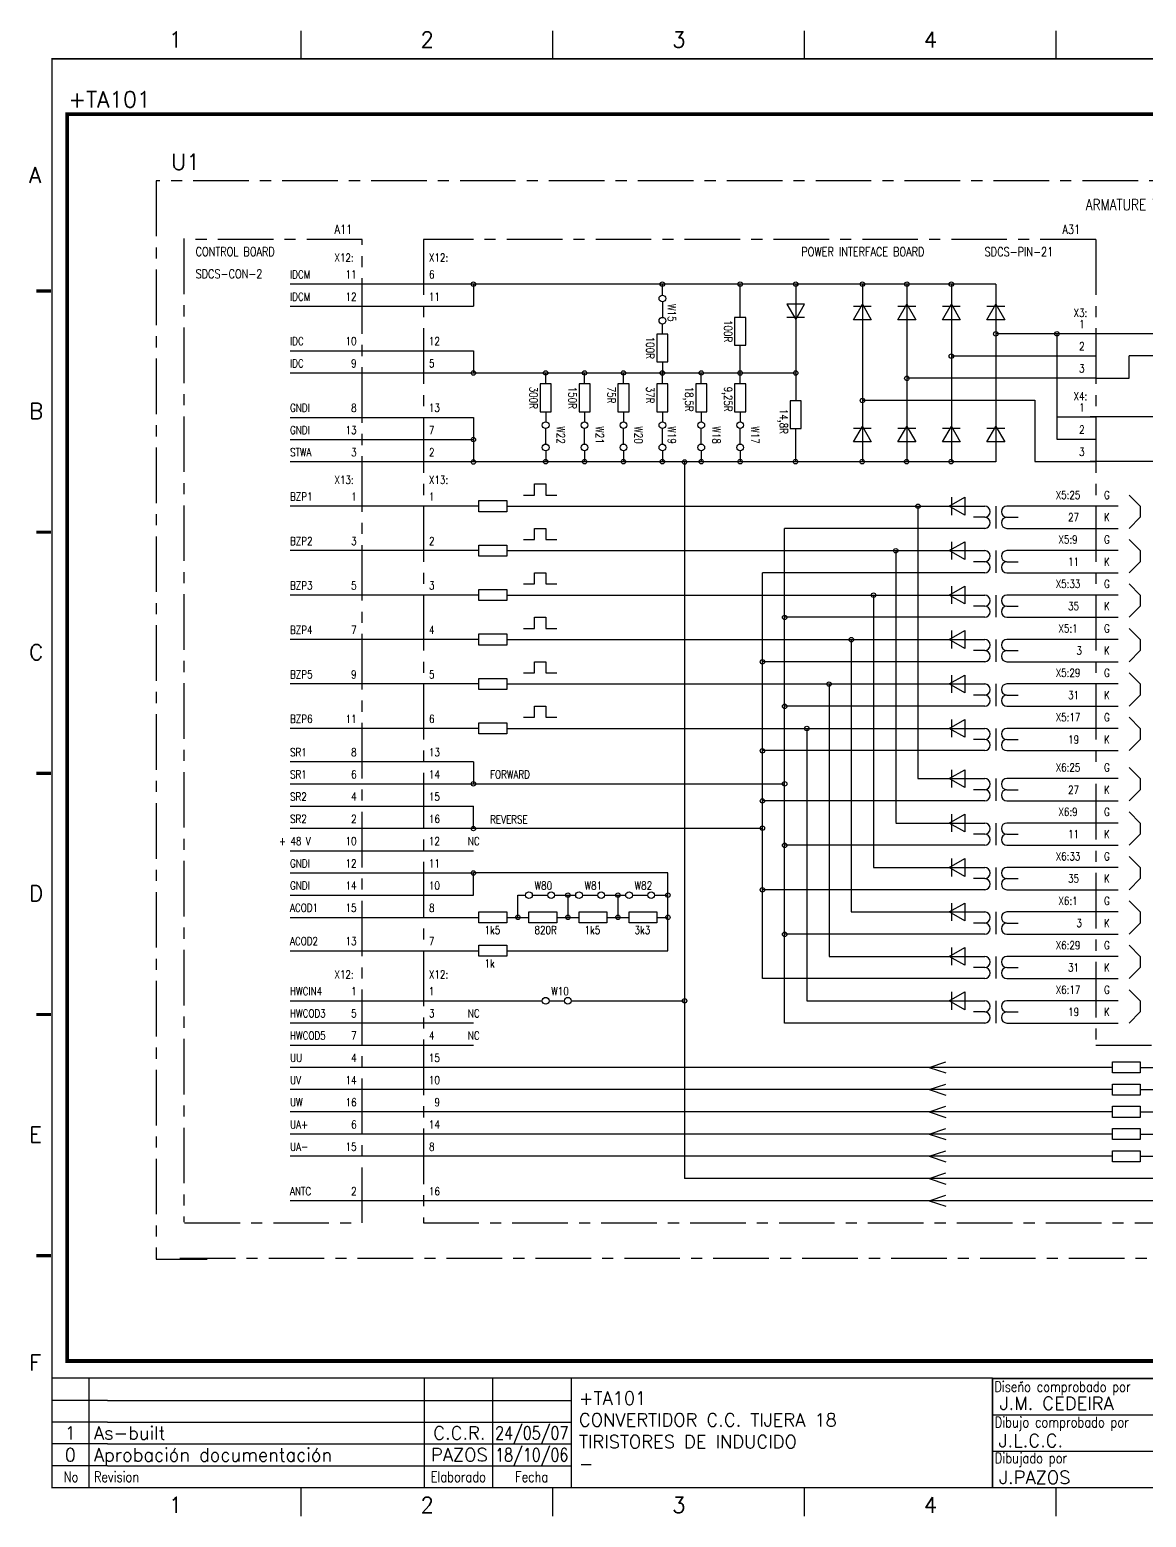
# Model space of a CAD drawing. Extents: x 416 to 877, y 1 to 336.
# Drawn here: x 416.2 to 667.3, y 1 to 335.7 of the extents above; entities that cross this region are included whole.
import ezdxf
from ezdxf.enums import TextEntityAlignment as Align

# ---------------------------------------------------------------- set-up
doc = ezdxf.new("R2010")
doc.units = 0
doc.header["$LTSCALE"] = 10
doc.header["$MEASUREMENT"] = 0
doc.linetypes.add('CENTER', pattern=[2, 1.25, -0.25, 0.25, -0.25])
doc.linetypes.add('DASHDOT', pattern=[1, 0.5, -0.25, 0, -0.25])
for name, color, linetype in [('1', 7, 'CONTINUOUS'), ('10', 5, 'CONTINUOUS'), ('2', 7, 'CONTINUOUS'), ('25', 3, 'CONTINUOUS'), ('25PK', 4, 'CENTER'), ('35', 2, 'CONTINUOUS')]:
    doc.layers.add(name, color=color, linetype=linetype)
doc.styles.add('ABBSTYLE', font='ROMANS.SHX', dxfattribs={"width": 0.8})
doc.styles.add('LABEL', font='SIMPLEX', dxfattribs={"width": 0.8, "height": 4})
doc.styles.add('ROMANS', font='ROMANS.SHX')
doc.styles.get("Standard").update_dxf_attribs({"font": 'simplex'})

# ---------------------------------------------------------------- blocks, each defined once
blk = doc.blocks.new('newcajec')
at = {"layer": '1'}
for p, q in [((179.4, 20.85), (0.13, 20.85)), ((7, 20.85), (7, 0)), ((71, 20.85), (71, 0)), ((84, 20.85), (84, 0.09)), ((99, 20.85), (99, 0)), ((184.64, 20.18), (184.81, 20.01)), ((184.81, 20.01), (185.18, 20.25)), ((10.6, 16.64), (0, 16.64)), ((10.6, 16.64), (99, 16.64)), ((10.6, 12.48), (0, 12.48)), ((10.6, 12.48), (99, 12.48)), ((179.4, 13.87), (215.2, 13.87)), ((10.6, 8.32), (0, 8.32)), ((10.6, 8.32), (99, 8.32)), ((179.4, 6.93), (267.63, 6.93)), ((10.6, 4.16), (0, 4.16)), ((10.6, 4.16), (99, 4.16))]:
    blk.add_line(p, q, dxfattribs=at)
for points in [[(47.5, 272.5, 0.3, 0.3, 0), (47.5, 277.91, 0.3, 0.3, 0)], [(95.5, 272.5, 0.3, 0.3, 0), (95.5, 277.91, 0.3, 0.3, 0)], [(143.5, 272.5, 0.3, 0.3, 0), (143.5, 277.91, 0.3, 0.3, 0)], [(191.5, 272.5, 0.3, 0.3, 0), (191.5, 277.91, 0.3, 0.3, 0)], [(-2.99, 228.23, 0.6, 0.6, 0), (-0.18, 228.23, 0.6, 0.6, 0)], [(-2.99, 182.23, 0.6, 0.6, 0), (-0.18, 182.23, 0.6, 0.6, 0)], [(-2.99, 136.23, 0.6, 0.6, 0), (-0.18, 136.23, 0.6, 0.6, 0)], [(-2.99, 90.23, 0.6, 0.6, 0), (-0.18, 90.23, 0.6, 0.6, 0)], [(-2.99, 44.23, 0.6, 0.6, 0), (-0.18, 44.23, 0.6, 0.6, 0)], [(383, 20.8, 0.3, 0.3, 0), (179.4, 20.8, 0.3, 0.3, 0), (179.4, 0, 0.3, 0.3, 0)], [(47.5, -5.5, 0.3, 0.3, 0), (47.5, -0.09, 0.3, 0.3, 0)], [(95.5, -5.5, 0.3, 0.3, 0), (95.5, -0.09, 0.3, 0.3, 0)], [(143.5, -5.5, 0.3, 0.3, 0), (143.5, -0.09, 0.3, 0.3, 0)], [(191.5, -5.5, 0.3, 0.3, 0), (191.5, -0.09, 0.3, 0.3, 0)]]:
    blk.add_lwpolyline(points, format="xyseb", dxfattribs=at)
at = {"layer": '1', "const_width": 0.3}
blk.add_lwpolyline([(0, 0), (0, 272.5), (383, 272.5), (383, 0)], close=True, dxfattribs=at)
at = {"layer": '1', "style": 'ROMANS'}
for s, p in [('1', (22.29, 274.68)), ('2', (70.29, 274.68)), ('3', (118.29, 274.68)), ('4', (166.29, 274.68)), ('A', (-4.37, 248.84)), ('B', (-4.37, 203.84)), ('C', (-4.37, 157.84)), ('D', (-4.37, 111.84)), ('E', (-4.37, 65.84)), ('F', (-4.37, 22.34)), ('1', (22.29, -4.82)), ('2', (70.29, -4.82)), ('3', (118.29, -4.82)), ('4', (166.29, -4.82))]:
    blk.add_text(s, height=3, dxfattribs=at).set_placement(p)
at = {"layer": '1', "style": 'LABEL', "width": 0.8}
for s, p in [('Diseno comprobado por', (179.73, 18.27)), ('Dibujo comprobado por', (179.81, 11.47)), ('Dibujado por', (179.83, 4.64)), ('No', (2.23, 1.05)), ('Revision', (8, 1.05))]:
    blk.add_text(s, height=2, dxfattribs=at).set_placement(p)
for s, p in [('Elaborado', (77.5, 1.05)), ('Fecha', (91.5, 1.05))]:
    blk.add_text(s, height=2, dxfattribs=at).set_placement(p, align=Align.CENTER)
at = {"layer": '10', "style": 'ROMANS'}
for tag, p in [('REV41', (3.5, 18.74)), ('REV43', (77.7, 18.74)), ('REV31', (3.5, 14.58)), ('REV33', (77.7, 14.58)), ('REV21', (3.5, 10.42)), ('REV23', (77.7, 10.42)), ('REV11', (3.5, 6.27)), ('REV13', (77.7, 6.27))]:
    blk.add_attdef(tag, text='', height=2.5, dxfattribs=at).set_placement(p, align=Align.MIDDLE)
for tag, p, height in [('REV42', (8, 17.49), 2.5), ('SHEETNAME1', (100.5, 15.83), 2.5), ('DESIGNCHECK', (180.74, 14.83), 2.5), ('DOCUMENTTYPE', (216.43, 16.8), 2.5), ('NOTA', (305.32, 15.8), 3), ('REV32', (8, 13.33), 2.5), ('OBJECT', (216.43, 12.4), 2.5), ('REV22', (8, 9.17), 2.5), ('SHEETNAME2', (100.5, 11.67), 2.5), ('ORDER', (305.32, 7.3), 4.5), ('SHEETNAME3', (100.5, 7.51), 2.5), ('DRAWINGCHECK', (180.53, 7.71), 2.5), ('CUSTOMER', (216.43, 8.08), 2.5), ('REV12', (8, 5.01), 2.5), ('SHEETNAME4', (100.5, 3.35), 2.5), ('USER', (180.63, 0.71), 2.5), ('DEPARTMENT', (271.93, 1.05), 2.5), ('DOCUMENT_ID', (305.32, 0.93), 4.4)]:
    blk.add_attdef(tag, p, '', height=height, dxfattribs=at)
for tag, width, p, p2 in [('REV44', 1.221199, (84.53, 17.49), (98.48, 17.49)), ('REV34', 1.221199, (84.53, 13.33), (98.48, 13.33)), ('REV24', 1.221199, (84.53, 9.17), (98.48, 9.17)), ('REV14', 1.221199, (84.53, 5.01), (98.48, 5.01)), ('CREATED2', 7.039915, (282.71, 1.05), (301.14, 1.05))]:
    blk.add_attdef(tag, text='', height=2.5, dxfattribs=dict(at, width=width)).set_placement(p, p2, align=Align.FIT)
for tag, p in [('SHEET', (382, 7.43)), ('NEXTSHEET', (382, 0.5))]:
    blk.add_attdef(tag, text='', height=2.5, dxfattribs=at).set_placement(p, align=Align.RIGHT)

msp = doc.modelspace()

# ---------------------------------------------------------------- linework, layer by layer
at = {"layer": '2', "color": 4, "linetype": 'CENTER'}
for p, q in [((765.47, 301.69), (444.6, 301.69)), ((444.6, 301.69), (444.6, 59.08)), ((450.85, 288.67), (450.85, 67.41)), ((444.6, 59.08), (456.06, 59.08))]:
    msp.add_line(p, q, dxfattribs=at)
at = {"layer": '2', "color": 3, "linetype": 'DASHDOT'}
msp.add_lwpolyline([(424.6, 316.69, 0.84, 0.84, 0), (859.6, 316.69, 0.84, 0.84, 0), (859.6, 36.19, 0.84, 0.84, 0), (424.6, 36.19, 0.84, 0.84, 0), (424.6, 316.69, 0.84, 0.84, 0)], format="xyseb", dxfattribs=at)
at = {"layer": '25'}
for p, q in [((663.48, 230.99), (665.98, 228.49)), ((665.98, 228.49), (665.98, 225.99)), ((665.98, 225.99), (663.48, 223.49)), ((663.48, 220.99), (665.98, 218.49)), ((665.98, 218.49), (665.98, 215.99)), ((665.98, 215.99), (663.48, 213.49)), ((663.48, 210.99), (665.98, 208.49)), ((665.98, 208.49), (665.98, 205.99)), ((665.98, 205.99), (663.48, 203.49)), ((663.48, 200.99), (665.98, 198.49)), ((665.98, 198.49), (665.98, 195.99)), ((665.98, 195.99), (663.48, 193.49)), ((663.48, 190.99), (665.98, 188.49)), ((665.98, 188.49), (665.98, 185.99)), ((665.98, 185.99), (663.48, 183.49)), ((663.48, 180.99), (665.98, 178.49)), ((665.98, 178.49), (665.98, 175.99)), ((665.98, 175.99), (663.48, 173.49)), ((663.48, 169.71), (665.98, 167.21)), ((665.98, 164.71), (663.48, 162.21)), ((665.98, 167.21), (665.98, 164.71)), ((663.48, 159.71), (665.98, 157.21)), ((665.98, 154.71), (663.48, 152.21)), ((665.98, 157.21), (665.98, 154.71)), ((663.48, 149.71), (665.98, 147.21)), ((665.98, 144.71), (663.48, 142.21)), ((665.98, 147.21), (665.98, 144.71)), ((663.48, 139.71), (665.98, 137.21)), ((665.98, 137.21), (665.98, 134.71)), ((665.98, 134.71), (663.48, 132.21)), ((663.48, 129.71), (665.98, 127.21)), ((665.98, 127.21), (665.98, 124.71)), ((665.98, 124.71), (663.48, 122.21)), ((663.48, 119.71), (665.98, 117.21)), ((665.98, 117.21), (665.98, 114.71)), ((665.98, 114.71), (663.48, 112.21))]:
    msp.add_line(p, q, dxfattribs=at)
at = {"layer": '25PK'}
for p, q in [((490.98, 288.49), (450.98, 288.49)), ((490.98, 67.24), (490.98, 288.49)), ((655.98, 288.49), (504.73, 288.49)), ((504.73, 288.49), (504.73, 67.24)), ((655.98, 288.49), (655.98, 168.49)), ((655.98, 165.99), (655.98, 107.21)), ((655.98, 107.24), (687.23, 107.24)), ((450.98, 67.24), (490.98, 67.24)), ((504.73, 67.24), (679.73, 67.24)), ((449.94, 59.29), (818.69, 59.29)), ((449.94, 59.29), (818.69, 59.29))]:
    msp.add_line(p, q, dxfattribs=at)
at = {"layer": '35'}
for p, q in [((633.48, 278.43), (474.73, 278.43)), ((515.98, 278.46), (515.98, 273.46)), ((558.48, 275.96), (558.48, 278.46)), ((575.98, 270.96), (575.98, 278.43)), ((588.48, 278.43), (588.48, 252.18)), ((603.48, 278.43), (603.48, 238.43)), ((613.48, 278.43), (613.48, 238.43)), ((623.48, 278.43), (623.48, 238.43)), ((633.48, 278.43), (633.48, 238.43)), ((558.48, 274.46), (558.48, 270.96)), ((474.73, 273.46), (515.98, 273.46)), ((586.48, 273.93), (588.48, 270.47)), ((590.48, 273.93), (586.48, 273.93)), ((588.48, 270.47), (590.48, 273.93)), ((601.48, 270.43), (603.48, 273.9)), ((605.48, 273.43), (601.48, 273.43)), ((603.48, 273.9), (605.48, 270.43)), ((611.48, 270.43), (613.48, 273.9)), ((615.48, 273.43), (611.48, 273.43)), ((613.48, 273.9), (615.48, 270.43)), ((621.48, 270.43), (623.48, 273.9)), ((625.48, 273.43), (621.48, 273.43)), ((623.48, 273.9), (625.48, 270.43)), ((631.48, 270.43), (633.48, 273.9)), ((635.48, 273.43), (631.48, 273.43)), ((633.48, 273.9), (635.48, 270.43)), ((558.48, 267.21), (558.48, 269.46)), ((577.23, 270.93), (574.73, 270.93)), ((574.73, 270.93), (574.73, 264.68)), ((577.23, 264.68), (577.23, 270.93)), ((590.48, 270.93), (586.48, 270.93)), ((605.48, 270.43), (601.48, 270.43)), ((615.48, 270.43), (611.48, 270.43)), ((625.48, 270.43), (621.48, 270.43)), ((635.48, 270.43), (631.48, 270.43)), ((557.23, 267.18), (557.23, 260.93)), ((559.73, 267.18), (557.23, 267.18)), ((559.73, 260.93), (559.73, 267.18)), ((574.73, 264.68), (577.23, 264.68)), ((575.98, 258.43), (575.98, 264.68)), ((633.48, 267.31), (724.73, 267.31)), ((647.23, 267.31), (647.23, 243.56)), ((474.73, 263.46), (515.98, 263.46)), ((515.98, 263.46), (515.98, 258.46)), ((623.48, 262.31), (655.98, 262.31)), ((724.73, 262.31), (663.48, 262.31)), ((663.48, 257.31), (663.48, 262.31)), ((588.48, 258.43), (474.73, 258.43)), ((532.23, 255.96), (532.23, 258.49)), ((540.98, 255.96), (540.98, 258.49)), ((549.73, 255.96), (549.73, 258.49)), ((557.23, 260.93), (559.73, 260.93)), ((558.48, 260.96), (558.48, 258.43)), ((558.48, 255.96), (558.48, 258.49)), ((567.23, 255.96), (567.23, 258.49)), ((575.98, 255.96), (575.98, 258.49)), ((530.98, 255.99), (530.98, 249.74)), ((533.48, 255.99), (530.98, 255.99)), ((533.48, 249.74), (533.48, 255.99)), ((539.73, 255.99), (539.73, 249.74)), ((542.23, 255.99), (539.73, 255.99)), ((542.23, 249.74), (542.23, 255.99)), ((548.48, 255.99), (548.48, 249.74)), ((550.98, 255.99), (548.48, 255.99)), ((550.98, 249.74), (550.98, 255.99)), ((557.23, 255.99), (557.23, 249.74)), ((559.73, 255.99), (557.23, 255.99)), ((559.73, 249.74), (559.73, 255.99)), ((568.48, 255.99), (565.98, 255.99)), ((565.98, 255.99), (565.98, 249.74)), ((568.48, 249.74), (568.48, 255.99)), ((577.23, 255.99), (574.73, 255.99)), ((574.73, 255.99), (574.73, 249.74)), ((577.23, 249.74), (577.23, 255.99)), ((655.98, 257.31), (613.48, 257.31)), ((655.98, 257.31), (663.48, 257.31)), ((589.73, 252.18), (587.23, 252.18)), ((587.23, 252.18), (587.23, 245.93)), ((589.73, 245.93), (589.73, 252.18)), ((603.48, 252.31), (642.23, 252.31)), ((642.23, 252.31), (642.23, 238.56)), ((474.73, 248.46), (515.98, 248.46)), ((515.98, 248.46), (515.98, 238.46)), ((530.98, 249.74), (533.48, 249.74)), ((532.23, 249.71), (532.23, 247.46)), ((539.73, 249.74), (542.23, 249.74)), ((540.98, 249.71), (540.98, 247.46)), ((548.48, 249.74), (550.98, 249.74)), ((549.73, 249.71), (549.73, 247.46)), ((557.23, 249.74), (559.73, 249.74)), ((558.48, 249.71), (558.48, 247.46)), ((565.98, 249.74), (568.48, 249.74)), ((567.23, 249.71), (567.23, 247.46)), ((574.73, 249.74), (577.23, 249.74)), ((575.98, 249.71), (575.98, 247.46)), ((647.23, 248.56), (655.98, 248.56)), ((670.98, 248.56), (654.73, 248.56)), ((532.23, 242.46), (532.23, 245.96)), ((540.98, 242.46), (540.98, 245.96)), ((549.73, 242.46), (549.73, 245.96)), ((558.48, 242.46), (558.48, 245.96)), ((567.23, 242.46), (567.23, 245.96)), ((575.98, 242.46), (575.98, 245.96)), ((587.23, 245.93), (589.73, 245.93)), ((588.48, 238.43), (588.48, 245.93)), ((601.48, 242.93), (603.48, 246.4)), ((605.48, 245.93), (601.48, 245.93)), ((603.48, 246.4), (605.48, 242.93)), ((611.48, 242.93), (613.48, 246.4)), ((615.48, 245.93), (611.48, 245.93)), ((613.48, 246.4), (615.48, 242.93)), ((621.48, 242.93), (623.48, 246.4)), ((625.48, 245.93), (621.48, 245.93)), ((623.48, 246.4), (625.48, 242.93)), ((631.48, 242.93), (633.48, 246.4)), ((635.48, 245.93), (631.48, 245.93)), ((633.48, 246.4), (635.48, 242.93)), ((474.73, 243.46), (515.98, 243.46)), ((532.23, 240.96), (532.23, 238.46)), ((540.98, 240.96), (540.98, 238.46)), ((549.73, 240.96), (549.73, 238.46)), ((558.48, 240.96), (558.48, 238.46)), ((567.23, 240.96), (567.23, 238.46)), ((575.98, 240.96), (575.98, 238.46)), ((605.48, 242.93), (601.48, 242.93)), ((615.48, 242.93), (611.48, 242.93)), ((625.48, 242.93), (621.48, 242.93)), ((635.48, 242.93), (631.48, 242.93)), ((647.23, 243.56), (655.98, 243.56)), ((633.48, 238.43), (474.73, 238.43)), ((563.48, 238.46), (563.48, 77.21)), ((642.23, 238.56), (655.98, 238.56)), ((675.98, 238.56), (654.73, 238.56)), ((527.23, 230.99), (529.73, 230.99)), ((529.73, 230.99), (529.73, 233.49)), ((529.73, 233.49), (532.23, 233.49)), ((532.23, 233.49), (532.23, 230.99)), ((532.23, 230.99), (534.73, 230.99)), ((517.23, 228.49), (474.73, 228.49)), ((517.23, 229.74), (523.48, 229.74)), ((517.23, 227.24), (517.23, 229.74)), ((523.48, 229.74), (523.48, 227.24)), ((523.48, 228.49), (630.98, 228.49)), ((615.98, 228.49), (615.98, 167.21)), ((623.02, 228.49), (626.48, 230.49)), ((626.48, 226.49), (623.02, 228.49)), ((623.48, 230.49), (623.48, 226.49)), ((626.48, 230.49), (626.48, 226.49)), ((633.48, 228.49), (633.48, 223.49)), ((660.98, 228.49), (635.98, 228.49)), ((523.48, 227.24), (517.23, 227.24)), ((630.98, 225.99), (628.48, 225.99)), ((635.98, 225.99), (638.48, 225.99)), ((527.23, 220.99), (529.73, 220.99)), ((529.73, 220.99), (529.73, 223.49)), ((529.73, 223.49), (532.23, 223.49)), ((532.23, 223.49), (532.23, 220.99)), ((532.23, 220.99), (534.73, 220.99)), ((585.98, 112.21), (585.98, 223.49)), ((630.98, 223.49), (585.98, 223.49)), ((635.98, 223.49), (660.98, 223.49)), ((517.23, 218.49), (474.73, 218.49)), ((517.23, 217.24), (517.23, 219.74)), ((517.23, 219.74), (523.48, 219.74)), ((523.48, 219.74), (523.48, 217.24)), ((523.48, 218.49), (630.98, 218.49)), ((610.98, 218.49), (610.98, 157.35)), ((623.02, 218.49), (626.48, 220.49)), ((626.48, 216.49), (623.02, 218.49)), ((623.48, 220.49), (623.48, 216.49)), ((626.48, 220.49), (626.48, 216.49)), ((633.48, 218.49), (633.48, 213.49)), ((660.98, 218.49), (635.98, 218.49)), ((523.48, 217.24), (517.23, 217.24)), ((630.98, 215.99), (628.48, 215.99)), ((635.98, 215.99), (638.48, 215.99)), ((527.23, 210.99), (529.73, 210.99)), ((529.73, 210.99), (529.73, 213.49)), ((529.73, 213.49), (532.23, 213.49)), ((532.23, 213.49), (532.23, 210.99)), ((532.23, 210.99), (534.73, 210.99)), ((580.98, 122.21), (580.98, 213.49)), ((630.98, 213.49), (580.98, 213.49)), ((635.98, 213.49), (660.98, 213.49)), ((517.23, 208.49), (474.73, 208.49)), ((517.23, 209.74), (523.48, 209.74)), ((517.23, 207.24), (517.23, 209.74)), ((523.48, 209.74), (523.48, 207.24)), ((523.48, 208.49), (630.98, 208.49)), ((605.98, 208.49), (605.98, 147.21)), ((623.02, 208.49), (626.48, 210.49)), ((626.48, 206.49), (623.02, 208.49)), ((623.48, 210.49), (623.48, 206.49)), ((626.48, 210.49), (626.48, 206.49)), ((633.48, 208.49), (633.48, 203.49)), ((660.98, 208.49), (635.98, 208.49)), ((523.48, 207.24), (517.23, 207.24)), ((630.98, 205.99), (628.48, 205.99)), ((635.98, 205.99), (638.48, 205.99)), ((527.23, 200.99), (529.73, 200.99)), ((529.73, 200.99), (529.73, 203.49)), ((529.73, 203.49), (532.23, 203.49)), ((532.23, 203.49), (532.23, 200.99)), ((532.23, 200.99), (534.73, 200.99)), ((630.98, 203.49), (585.98, 203.49)), ((635.98, 203.49), (660.98, 203.49)), ((517.23, 198.49), (474.73, 198.49)), ((517.23, 199.74), (523.48, 199.74)), ((517.23, 197.24), (517.23, 199.74)), ((523.48, 199.74), (523.48, 197.24)), ((523.48, 198.49), (630.98, 198.49)), ((600.98, 198.49), (600.98, 137.21)), ((623.02, 198.49), (626.48, 200.49)), ((626.48, 196.49), (623.02, 198.49)), ((623.48, 200.49), (623.48, 196.49)), ((626.48, 200.49), (626.48, 196.49)), ((633.48, 198.49), (633.48, 193.49)), ((660.98, 198.49), (635.98, 198.49)), ((523.48, 197.24), (517.23, 197.24)), ((630.98, 195.99), (628.48, 195.99)), ((635.98, 195.99), (638.48, 195.99)), ((527.23, 190.99), (529.73, 190.99)), ((529.73, 190.99), (529.73, 193.49)), ((529.73, 193.49), (532.23, 193.49)), ((532.23, 193.49), (532.23, 190.99)), ((532.23, 190.99), (534.73, 190.99)), ((630.98, 193.49), (580.98, 193.49)), ((635.98, 193.49), (660.98, 193.49)), ((635.98, 193.49), (660.98, 193.49)), ((517.23, 188.49), (474.73, 188.49)), ((517.23, 189.74), (523.48, 189.74)), ((517.23, 187.24), (517.23, 189.74)), ((523.48, 189.74), (523.48, 187.24)), ((523.48, 188.49), (630.98, 188.49)), ((595.98, 188.49), (595.98, 127.21)), ((623.02, 188.49), (626.48, 190.49)), ((626.48, 186.49), (623.02, 188.49)), ((623.48, 190.49), (623.48, 186.49)), ((626.48, 190.49), (626.48, 186.49)), ((633.48, 188.49), (633.48, 183.49)), ((660.98, 188.49), (635.98, 188.49)), ((523.48, 187.24), (517.23, 187.24)), ((630.98, 185.99), (628.48, 185.99)), ((635.98, 185.99), (638.48, 185.99)), ((527.23, 180.99), (529.73, 180.99)), ((529.73, 180.99), (529.73, 183.49)), ((529.73, 183.49), (532.23, 183.49)), ((532.23, 183.49), (532.23, 180.99)), ((532.23, 180.99), (534.73, 180.99)), ((630.98, 183.49), (585.98, 183.49)), ((635.98, 183.49), (660.98, 183.49)), ((517.23, 178.49), (474.73, 178.49)), ((517.23, 179.74), (523.48, 179.74)), ((517.23, 177.24), (517.23, 179.74)), ((523.48, 179.74), (523.48, 177.24)), ((523.48, 178.49), (630.98, 178.49)), ((590.98, 178.49), (590.98, 117.21)), ((623.02, 178.49), (626.48, 180.49)), ((626.48, 176.49), (623.02, 178.49)), ((623.48, 180.49), (623.48, 176.49)), ((626.48, 180.49), (626.48, 176.49)), ((633.48, 178.49), (633.48, 173.49)), ((660.98, 178.49), (635.98, 178.49)), ((523.48, 177.24), (517.23, 177.24)), ((630.98, 175.99), (628.48, 175.99)), ((635.98, 175.99), (638.48, 175.99)), ((515.98, 170.99), (474.73, 170.99)), ((515.98, 170.99), (515.98, 165.99)), ((630.98, 173.49), (580.98, 173.49)), ((635.98, 173.49), (660.98, 173.49)), ((623.02, 167.21), (626.48, 169.21)), ((623.48, 169.21), (623.48, 165.21)), ((626.48, 169.21), (626.48, 165.21)), ((474.73, 165.99), (585.98, 165.99)), ((615.98, 167.21), (630.98, 167.21)), ((626.48, 165.21), (623.02, 167.21)), ((630.98, 164.71), (628.48, 164.71)), ((633.48, 167.21), (633.48, 162.21)), ((660.98, 167.21), (635.98, 167.21)), ((635.98, 164.71), (638.48, 164.71)), ((474.73, 160.99), (515.98, 160.99)), ((515.98, 155.99), (515.98, 160.99)), ((630.98, 162.21), (580.98, 162.21)), ((635.98, 162.21), (660.98, 162.21)), ((623.02, 157.21), (626.48, 159.21)), ((623.48, 159.21), (623.48, 155.21)), ((626.48, 159.21), (626.48, 155.21)), ((580.98, 155.99), (474.73, 155.99)), ((610.98, 157.21), (630.98, 157.21)), ((626.48, 155.21), (623.02, 157.21)), ((630.98, 154.71), (628.48, 154.71)), ((633.48, 157.21), (633.48, 152.21)), ((660.98, 157.21), (635.98, 157.21)), ((635.98, 154.71), (638.48, 154.71)), ((474.73, 150.99), (515.98, 150.99)), ((630.98, 152.21), (585.98, 152.21)), ((635.98, 152.21), (660.98, 152.21)), ((623.02, 147.21), (626.48, 149.21)), ((623.48, 149.21), (623.48, 145.21)), ((626.48, 149.21), (626.48, 145.21)), ((474.73, 145.99), (515.98, 145.99)), ((559.73, 145.99), (515.98, 145.99)), ((515.98, 140.99), (515.98, 145.99)), ((559.73, 135.99), (559.73, 145.99)), ((605.98, 147.21), (630.98, 147.21)), ((626.48, 145.21), (623.02, 147.21)), ((630.98, 144.71), (628.48, 144.71)), ((633.48, 147.21), (633.48, 142.21)), ((660.98, 147.21), (635.98, 147.21)), ((635.98, 144.71), (638.48, 144.71)), ((474.73, 140.99), (515.98, 140.99)), ((525.98, 135.99), (525.98, 140.99)), ((525.98, 140.99), (527.73, 140.99)), ((529.23, 140.99), (532.73, 140.99)), ((534.23, 140.99), (538.98, 140.99)), ((537.23, 140.99), (537.23, 135.99)), ((540.48, 140.99), (543.98, 140.99)), ((545.48, 140.99), (550.23, 140.99)), ((548.48, 140.99), (548.48, 135.99)), ((551.73, 140.99), (555.23, 140.99)), ((556.73, 140.99), (559.73, 140.99)), ((630.98, 142.21), (580.98, 142.21)), ((635.98, 142.21), (660.98, 142.21)), ((517.23, 137.24), (523.48, 137.24)), ((517.23, 134.74), (517.23, 137.24)), ((523.48, 137.24), (523.48, 134.74)), ((528.48, 137.24), (534.73, 137.24)), ((528.48, 134.74), (528.48, 137.24)), ((534.73, 137.24), (534.73, 134.74)), ((539.73, 137.24), (545.98, 137.24)), ((539.73, 134.74), (539.73, 137.24)), ((545.98, 137.24), (545.98, 134.74)), ((550.98, 137.24), (557.23, 137.24)), ((550.98, 134.74), (550.98, 137.24)), ((557.23, 137.24), (557.23, 134.74)), ((600.98, 137.21), (630.98, 137.21)), ((623.02, 137.21), (626.48, 139.21)), ((626.48, 135.21), (623.02, 137.21)), ((623.48, 139.21), (623.48, 135.21)), ((626.48, 139.21), (626.48, 135.21)), ((633.48, 137.21), (633.48, 132.21)), ((660.98, 137.21), (635.98, 137.21)), ((474.73, 135.99), (517.23, 135.99)), ((523.48, 134.74), (517.23, 134.74)), ((523.48, 135.99), (528.48, 135.99)), ((534.73, 134.74), (528.48, 134.74)), ((534.73, 135.99), (539.73, 135.99)), ((545.98, 134.74), (539.73, 134.74)), ((545.98, 135.99), (550.98, 135.99)), ((557.23, 134.74), (550.98, 134.74)), ((557.23, 135.99), (559.73, 135.99)), ((559.73, 128.49), (559.73, 135.99)), ((630.98, 134.71), (628.48, 134.71)), ((635.98, 134.71), (638.48, 134.71)), ((630.98, 132.21), (585.98, 132.21)), ((635.98, 132.21), (660.98, 132.21)), ((635.98, 132.21), (660.98, 132.21)), ((474.73, 128.49), (517.23, 128.49)), ((517.23, 129.74), (523.48, 129.74)), ((517.23, 127.24), (517.23, 129.74)), ((523.48, 127.24), (517.23, 127.24)), ((523.48, 129.74), (523.48, 127.24)), ((523.48, 128.49), (559.73, 128.49)), ((595.98, 127.21), (630.98, 127.21)), ((623.02, 127.21), (626.48, 129.21)), ((626.48, 125.21), (623.02, 127.21)), ((623.48, 129.21), (623.48, 125.21)), ((626.48, 129.21), (626.48, 125.21)), ((633.48, 127.21), (633.48, 122.21)), ((660.98, 127.21), (635.98, 127.21)), ((630.98, 124.71), (628.48, 124.71)), ((635.98, 124.71), (638.48, 124.71)), ((630.98, 122.21), (580.98, 122.21)), ((635.98, 122.21), (660.98, 122.21)), ((474.73, 117.24), (531.48, 117.24)), ((532.98, 117.24), (536.48, 117.24)), ((532.98, 117.24), (536.48, 117.24)), ((537.98, 117.24), (563.48, 117.24)), ((590.98, 117.21), (630.98, 117.21)), ((623.02, 117.21), (626.48, 119.21)), ((626.48, 115.21), (623.02, 117.21)), ((623.48, 119.21), (623.48, 115.21)), ((626.48, 119.21), (626.48, 115.21)), ((633.48, 117.21), (633.48, 112.21)), ((660.98, 117.21), (635.98, 117.21)), ((630.98, 114.71), (628.48, 114.71)), ((635.98, 114.71), (638.48, 114.71)), ((474.73, 112.24), (515.98, 112.24)), ((630.98, 112.21), (585.98, 112.21)), ((635.98, 112.21), (660.98, 112.21)), ((474.73, 107.24), (515.98, 107.24)), ((659.73, 102.24), (474.73, 102.24)), ((618.48, 102.24), (622.23, 103.49)), ((618.48, 102.24), (622.23, 100.99)), ((659.73, 103.49), (665.98, 103.49)), ((659.73, 100.99), (659.73, 103.49)), ((665.98, 100.99), (659.73, 100.99)), ((665.98, 103.49), (665.98, 100.99)), ((665.98, 102.24), (723.48, 102.24)), ((659.73, 97.24), (474.73, 97.24)), ((618.48, 97.24), (622.23, 98.49)), ((618.48, 97.24), (622.23, 95.99)), ((659.73, 98.49), (665.98, 98.49)), ((659.73, 95.99), (659.73, 98.49)), ((665.98, 98.49), (665.98, 95.99)), ((665.98, 97.24), (733.48, 97.24)), ((665.98, 95.99), (659.73, 95.99)), ((659.73, 92.24), (474.73, 92.24)), ((618.48, 92.24), (622.23, 93.49)), ((618.48, 92.24), (622.23, 90.99)), ((659.73, 93.49), (665.98, 93.49)), ((659.73, 90.99), (659.73, 93.49)), ((665.98, 90.99), (659.73, 90.99)), ((665.98, 93.49), (665.98, 90.99)), ((665.98, 92.24), (743.48, 92.24)), ((659.73, 87.24), (474.73, 87.24)), ((618.48, 87.24), (622.23, 88.49)), ((618.48, 87.24), (622.23, 85.99)), ((659.73, 85.99), (659.73, 88.49)), ((659.73, 88.49), (665.98, 88.49)), ((665.98, 88.49), (665.98, 85.99)), ((665.98, 87.24), (683.48, 87.24)), ((665.98, 85.99), (659.73, 85.99)), ((659.73, 82.24), (474.73, 82.24)), ((618.48, 82.24), (622.23, 83.49)), ((618.48, 82.24), (622.23, 80.99)), ((659.73, 83.49), (665.98, 83.49)), ((659.73, 80.99), (659.73, 83.49)), ((665.98, 80.99), (659.73, 80.99)), ((665.98, 83.49), (665.98, 80.99)), ((665.98, 82.24), (783.48, 82.24)), ((730.98, 77.24), (563.48, 77.24)), ((618.48, 77.24), (622.23, 78.49)), ((618.48, 77.24), (622.23, 75.99)), ((740.98, 72.24), (474.73, 72.24)), ((618.48, 72.24), (622.23, 73.49)), ((618.48, 72.24), (622.23, 70.99))]:
    msp.add_line(p, q, dxfattribs=at)
for centre, radius in [((515.98, 278.43), 0.5), ((558.48, 278.43), 0.5), ((575.98, 278.43), 0.5), ((588.48, 278.43), 0.5), ((603.48, 278.43), 0.5), ((613.48, 278.43), 0.5), ((623.48, 278.43), 0.5), ((558.48, 275.21), 0.75), ((558.48, 270.21), 0.75), ((633.48, 267.24), 0.5), ((647.23, 267.24), 0.5), ((623.48, 262.24), 0.5), ((515.98, 258.43), 0.5), ((532.23, 258.46), 0.5), ((540.98, 258.46), 0.5), ((549.73, 258.46), 0.5), ((558.48, 258.43), 0.5), ((567.23, 258.46), 0.5), ((575.98, 258.43), 0.5), ((588.48, 258.43), 0.5), ((613.48, 257.24), 0.5), ((603.48, 252.24), 0.5), ((532.23, 246.71), 0.75), ((540.98, 246.71), 0.75), ((549.73, 246.71), 0.75), ((558.48, 246.71), 0.75), ((567.23, 246.71), 0.75), ((575.98, 246.71), 0.75), ((515.98, 243.46), 0.5), ((532.23, 241.71), 0.75), ((540.98, 241.71), 0.75), ((549.73, 241.71), 0.75), ((558.48, 241.71), 0.75), ((567.23, 241.71), 0.75), ((575.98, 241.71), 0.75), ((515.98, 238.43), 0.5), ((532.23, 238.49), 0.5), ((540.98, 238.49), 0.5), ((549.73, 238.49), 0.5), ((558.48, 238.49), 0.5), ((563.48, 238.43), 0.5), ((567.23, 238.49), 0.5), ((575.98, 238.49), 0.5), ((588.42, 238.5), 0.5), ((603.42, 238.5), 0.5), ((613.42, 238.5), 0.5), ((623.42, 238.5), 0.5), ((615.98, 228.46), 0.5), ((610.98, 218.46), 0.5), ((605.98, 208.46), 0.5), ((585.98, 203.46), 0.5), ((600.98, 198.46), 0.5), ((580.98, 193.46), 0.5), ((595.98, 188.46), 0.5), ((585.98, 183.46), 0.5), ((590.98, 178.46), 0.5), ((580.98, 173.46), 0.5), ((515.98, 166.03), 0.5), ((585.98, 166.03), 0.5), ((580.98, 162.18), 0.5), ((515.98, 155.96), 0.5), ((580.98, 156.06), 0.5), ((585.98, 152.18), 0.5), ((515.98, 145.96), 0.5), ((528.48, 140.99), 0.75), ((533.48, 140.99), 0.75), ((537.23, 140.99), 0.5), ((539.73, 140.99), 0.75), ((544.73, 140.99), 0.75), ((548.48, 140.99), 0.5), ((550.98, 140.99), 0.75), ((555.98, 140.99), 0.75), ((559.73, 140.99), 0.5), ((580.98, 142.18), 0.5), ((525.98, 135.99), 0.5), ((537.23, 135.99), 0.5), ((548.48, 135.99), 0.5), ((559.73, 135.99), 0.5), ((585.98, 132.18), 0.5), ((532.23, 117.24), 0.75), ((537.23, 117.24), 0.75), ((563.48, 117.21), 0.5)]:
    msp.add_circle(centre, radius, dxfattribs=at)
for centre, start, end in [((630.98, 227.24), 270, 90), ((635.98, 227.24), 90, 270), ((630.98, 224.74), 270, 90), ((635.98, 224.74), 90, 270), ((630.98, 217.24), 270, 90), ((635.98, 217.24), 90, 270), ((630.98, 214.74), 270, 90), ((635.98, 214.74), 90, 270), ((630.98, 207.24), 270, 90), ((635.98, 207.24), 90, 270), ((630.98, 204.74), 270, 90), ((635.98, 204.74), 90, 270), ((630.98, 197.24), 270, 90), ((635.98, 197.24), 90, 270), ((630.98, 194.74), 270, 90), ((635.98, 194.74), 90, 270), ((630.98, 187.24), 270, 90), ((635.98, 187.24), 90, 270), ((630.98, 184.74), 270, 90), ((635.98, 184.74), 90, 270), ((630.98, 177.24), 270, 90), ((635.98, 177.24), 90, 270), ((630.98, 174.74), 270, 90), ((635.98, 174.74), 90, 270), ((630.98, 165.96), 270, 90), ((630.98, 163.46), 270, 90), ((635.98, 165.96), 90, 270), ((635.98, 163.46), 90, 270), ((630.98, 155.96), 270, 90), ((630.98, 153.46), 270, 90), ((635.98, 155.96), 90, 270), ((635.98, 153.46), 90, 270), ((630.98, 145.96), 270, 90), ((630.98, 143.46), 270, 90), ((635.98, 145.96), 90, 270), ((635.98, 143.46), 90, 270), ((630.98, 135.96), 270, 90), ((635.98, 135.96), 90, 270), ((630.98, 133.46), 270, 90), ((635.98, 133.46), 90, 270), ((630.98, 125.96), 270, 90), ((635.98, 125.96), 90, 270), ((630.98, 123.46), 270, 90), ((635.98, 123.46), 90, 270), ((630.98, 115.96), 270, 90), ((635.98, 115.96), 90, 270), ((630.98, 113.46), 270, 90), ((635.98, 113.46), 90, 270)]:
    msp.add_arc(centre, 1.25, start, end, dxfattribs=at)

# ---------------------------------------------------------------- block references
at = {"layer": '2', "color": 7}
ref = msp.add_blockref('newcajec', (421.18, 7.71), dxfattribs=dict(at, xscale=1.179386999999963, yscale=1.179386999999984, zscale=1.179387))
ref.add_attrib('REV24', '24/05/07', dxfattribs={"layer": '10', "height": 2.948, "style": 'ROMANS', "width": 0.728168}).set_placement((520.87, 18.53), (537.33, 18.53), align=Align.FIT)
ref.add_attrib('SHEETNAME3', 'TIRISTORES DE INDUCIDO', (539.71, 16.56), dxfattribs={"layer": '10', "height": 2.9485, "style": 'ROMANS'})
ref.add_attrib('SHEETNAME2', 'CONVERTIDOR C.C. TIJERA 18', (539.71, 21.47), dxfattribs={"layer": '10', "height": 2.9485, "style": 'ROMANS'})
ref.add_attrib('SHEETNAME1', '+TA101', (539.71, 26.37), dxfattribs={"layer": '10', "height": 2.948, "style": 'ROMANS'})
ref.add_attrib('USER', 'J.PAZOS', (634.22, 8.54), dxfattribs={"layer": '10', "height": 2.948, "style": 'ROMANS'})
ref.add_attrib('DRAWINGCHECK', 'J.L.C.C.', (634.1, 16.81), dxfattribs={"layer": '10', "height": 2.948, "style": 'ROMANS'})
ref.add_attrib('DESIGNCHECK', 'J.M. CEDEIRA', (634.34, 25.2), dxfattribs={"layer": '10', "height": 2.9485, "style": 'ROMANS'})
ref.add_attrib('REV22', 'As-built', (430.62, 18.53), dxfattribs={"layer": '10', "height": 2.948, "style": 'ROMANS'})
ref.add_attrib('REV12', 'Aprobación documentación', (430.62, 13.62), dxfattribs={"layer": '10', "height": 2.9485, "style": 'ROMANS'})
ref.add_attrib('REV21', '1', dxfattribs={"layer": '10', "height": 2.95, "style": 'ROMANS'}).set_placement((425.31, 20), align=Align.MIDDLE)
ref.add_attrib('REV11', '0', dxfattribs={"layer": '10', "height": 2.95, "style": 'ROMANS'}).set_placement((425.31, 15.1), align=Align.MIDDLE)
ref.add_attrib('SHEETNAME4', '-', (539.71, 11.65), dxfattribs={"layer": '10', "height": 2.95, "style": 'ROMANS'})
ref.add_attrib('REV14', '18/10/06', dxfattribs={"layer": '10', "height": 2.948, "style": 'ROMANS', "width": 0.728168}).set_placement((520.87, 13.62), (537.33, 13.62), align=Align.FIT)
ref.add_attrib('REV23', 'C.C.R.', dxfattribs={"layer": '10', "height": 2.948, "style": 'ROMANS'}).set_placement((512.82, 20), align=Align.MIDDLE)
ref.add_attrib('REV13', 'PAZOS', dxfattribs={"layer": '10', "height": 2.948, "style": 'ROMANS'}).set_placement((512.82, 15.1), align=Align.MIDDLE)

# ---------------------------------------------------------------- texts
at = {"layer": '2', "color": 210}
for s, p in [('+TA101', (424.85, 318.19)), ('U1', (448, 304.13))]:
    msp.add_text(s, height=3.6, dxfattribs=at).set_placement(p)
at = {"layer": '25', "style": 'ABBSTYLE', "width": 0.8}
for s, height, p in [('ARMATURE THYRISTOR CONVERTOR', 2.5, (653.69, 295.04)), ('A11', 2, (484.73, 289.74)), ('A31', 2, (648.48, 289.74)), ('CONTROL BOARD', 2, (453.48, 284.74)), ('X12:', 1.8, (484.73, 283.49)), ('X12:', 1.8, (505.98, 283.49)), ('POWER INTERFACE BOARD', 2, (589.73, 284.71)), ('SDCS-PIN-21', 2, (630.98, 284.71)), ('SDCS-CON-2', 2, (453.48, 279.74)), ('IDCM', 1.8, (474.73, 279.71)), ('11', 1.8, (487.23, 279.71)), ('6', 1.8, (505.98, 279.71)), ('IDCM', 1.8, (474.73, 274.71)), ('12', 1.8, (487.23, 274.71)), ('11', 1.8, (505.98, 274.71)), ('X3:', 1.8, (650.98, 271.06)), ('1', 1.8, (652.23, 268.56)), ('IDC', 1.8, (474.73, 264.71)), ('10', 1.8, (487.23, 264.71)), ('12', 1.8, (505.98, 264.71)), ('2', 1.8, (652.23, 263.56)), ('IDC', 1.8, (474.73, 259.71)), ('9', 1.8, (488.48, 259.71)), ('5', 1.8, (505.98, 259.71)), ('3', 1.8, (652.23, 258.56)), ('GNDI', 1.8, (474.73, 249.71)), ('8', 1.8, (488.48, 249.71)), ('13', 1.8, (505.98, 249.71)), ('X4:', 1.8, (650.98, 252.31)), ('1', 1.8, (652.23, 249.81)), ('GNDI', 1.8, (474.73, 244.71)), ('13', 1.8, (487.23, 244.71)), ('7', 1.8, (505.98, 244.71)), ('2', 1.8, (652.23, 244.81)), ('STWA', 1.8, (474.73, 239.71)), ('3', 1.8, (488.48, 239.71)), ('2', 1.8, (505.98, 239.71)), ('3', 1.8, (652.23, 239.81)), ('X13:', 1.8, (484.73, 233.49)), ('X13:', 1.8, (505.98, 233.49)), ('BZP1', 1.8, (474.73, 229.74)), ('1', 1.8, (488.48, 229.74)), ('1', 1.8, (505.98, 229.74)), ('BZP2', 1.8, (474.73, 219.74)), ('3', 1.8, (488.48, 219.74)), ('2', 1.8, (505.98, 219.74)), ('BZP3', 1.8, (474.73, 209.74)), ('5', 1.8, (488.48, 209.74)), ('3', 1.8, (505.98, 209.74)), ('BZP4', 1.8, (474.73, 199.74)), ('7', 1.8, (488.48, 199.74)), ('4', 1.8, (505.98, 199.74)), ('BZP5', 1.8, (474.73, 189.74)), ('9', 1.8, (488.48, 189.74)), ('5', 1.8, (505.98, 189.74)), ('BZP6', 1.8, (474.73, 179.74)), ('11', 1.8, (487.23, 179.74)), ('6', 1.8, (505.98, 179.74)), ('SR1', 1.8, (474.73, 172.24)), ('8', 1.8, (488.48, 172.24)), ('13', 1.8, (505.98, 172.24)), ('SR1', 1.8, (474.73, 167.24)), ('6', 1.8, (488.48, 167.24)), ('14', 1.8, (505.98, 167.24)), ('FORWARD', 1.8, (519.73, 167.24)), ('SR2', 1.8, (474.73, 162.24)), ('4', 1.8, (488.48, 162.24)), ('15', 1.8, (505.98, 162.24)), ('SR2', 1.8, (474.73, 157.24)), ('2', 1.8, (488.48, 157.24)), ('16', 1.8, (505.98, 157.24)), ('REVERSE', 1.8, (519.73, 157.11)), ('+ 48 V', 1.8, (472.23, 152.24)), ('10', 1.8, (487.23, 152.24)), ('12', 1.8, (505.98, 152.24)), ('NC', 1.8, (514.73, 152.24)), ('GNDI', 1.8, (474.73, 147.24)), ('12', 1.8, (487.23, 147.21)), ('11', 1.8, (505.98, 147.21)), ('GNDI', 1.8, (474.73, 142.24)), ('14', 1.8, (487.23, 142.24)), ('10', 1.8, (505.98, 142.24)), ('W80', 1.8, (529.73, 142.24)), ('W81', 1.8, (540.98, 142.24)), ('W82', 1.8, (552.23, 142.24)), ('ACOD1', 1.8, (474.73, 137.24)), ('15', 1.8, (487.23, 137.24)), ('8', 1.8, (505.98, 137.24)), ('1k5', 1.8, (518.48, 132.24)), ('820R', 1.8, (529.73, 132.24)), ('1k5', 1.8, (540.98, 132.24)), ('3k3', 1.8, (552.23, 132.24)), ('ACOD2', 1.8, (474.73, 129.74)), ('13', 1.8, (487.23, 129.74)), ('7', 1.8, (505.98, 129.74)), ('X12:', 1.8, (484.73, 122.24)), ('X12:', 1.8, (505.98, 122.24)), ('1k', 1.8, (518.48, 124.74)), ('HWCIN4', 1.8, (474.73, 118.49)), ('1', 1.8, (488.48, 118.49)), ('1', 1.8, (505.98, 118.49)), ('W10', 1.8, (533.48, 118.49)), ('HWCOD3', 1.8, (474.73, 113.49)), ('5', 1.8, (488.48, 113.49)), ('3', 1.8, (505.98, 113.49)), ('NC', 1.8, (514.73, 113.49)), ('HWCOD5', 1.8, (474.73, 108.49)), ('7', 1.8, (488.48, 108.49)), ('4', 1.8, (505.98, 108.49)), ('NC', 1.8, (514.73, 108.49)), ('UU', 1.8, (474.73, 103.49)), ('4', 1.8, (488.48, 103.49)), ('15', 1.8, (505.98, 103.49)), ('UV', 1.8, (474.73, 98.49)), ('14', 1.8, (487.23, 98.49)), ('10', 1.8, (505.98, 98.49)), ('UW', 1.8, (474.73, 93.49)), ('16', 1.8, (487.23, 93.49)), ('9', 1.8, (507.23, 93.49)), ('UA+', 1.8, (474.73, 88.49)), ('6', 1.8, (488.48, 88.49)), ('14', 1.8, (505.98, 88.49)), ('UA-', 1.8, (474.73, 83.49)), ('15', 1.8, (487.23, 83.49)), ('8', 1.8, (505.98, 83.49)), ('ANTC', 1.8, (474.73, 73.49)), ('2', 1.8, (488.48, 73.49)), ('16', 1.8, (505.98, 73.49))]:
    msp.add_text(s, height=height, dxfattribs=at).set_placement(p)
for s, p in [('W15', (559.73, 273.96)), ('100R', (572.37, 270.36)), ('100R', (554.87, 266.61)), ('300R', (528.62, 255.36)), ('150R', (537.37, 255.36)), ('75R', (546.12, 255.36)), ('37R', (554.87, 255.36)), ('18,5R', (563.62, 255.36)), ('9,25R', (572.37, 255.36)), ('14,8R', (584.87, 250.36)), ('W22', (534.73, 246.46)), ('W21', (543.48, 246.46)), ('W20', (552.23, 246.46)), ('W19', (559.73, 246.46)), ('W18', (569.73, 246.46)), ('W17', (578.48, 246.46))]:
    msp.add_text(s, height=1.8, rotation=270, dxfattribs=at).set_placement(p)
for s, p in [('X5:25', (649.73, 230.99)), ('G', (658.48, 230.99)), ('27', (650.98, 225.99)), ('K', (658.48, 225.99)), ('X5:9', (649.73, 220.99)), ('G', (658.48, 220.99)), ('11', (650.98, 215.99)), ('K', (658.48, 215.99)), ('X5:33', (649.73, 210.99)), ('G', (658.48, 210.99)), ('35', (650.98, 205.99)), ('K', (658.48, 205.99)), ('X5:1', (649.73, 200.99)), ('G', (658.48, 200.99)), ('3', (652.23, 195.99)), ('K', (658.48, 195.99)), ('X5:29', (649.73, 190.99)), ('G', (658.48, 190.99)), ('31', (650.98, 185.99)), ('K', (658.48, 185.99)), ('X5:17', (649.73, 180.99)), ('G', (658.48, 180.99)), ('19', (650.98, 175.99)), ('K', (658.48, 175.99)), ('X6:25', (649.73, 169.71)), ('G', (658.48, 169.71)), ('27', (650.98, 164.71)), ('K', (658.48, 164.71)), ('X6:9', (649.73, 159.71)), ('G', (658.48, 159.71)), ('11', (650.98, 154.71)), ('K', (658.48, 154.71)), ('X6:33', (649.73, 149.71)), ('G', (658.48, 149.71)), ('35', (650.98, 144.71)), ('K', (658.48, 144.71)), ('X6:1', (649.73, 139.71)), ('G', (658.48, 139.71)), ('3', (652.23, 134.71)), ('K', (658.48, 134.71)), ('X6:29', (649.73, 129.71)), ('G', (658.48, 129.71)), ('31', (650.98, 124.71)), ('K', (658.48, 124.71)), ('X6:17', (649.73, 119.71)), ('G', (658.48, 119.71)), ('19', (650.98, 114.71)), ('K', (658.48, 114.71))]:
    msp.add_text(s, height=1.8, dxfattribs=at).set_placement(p, align=Align.MIDDLE)

doc.saveas('drawing.dxf')
